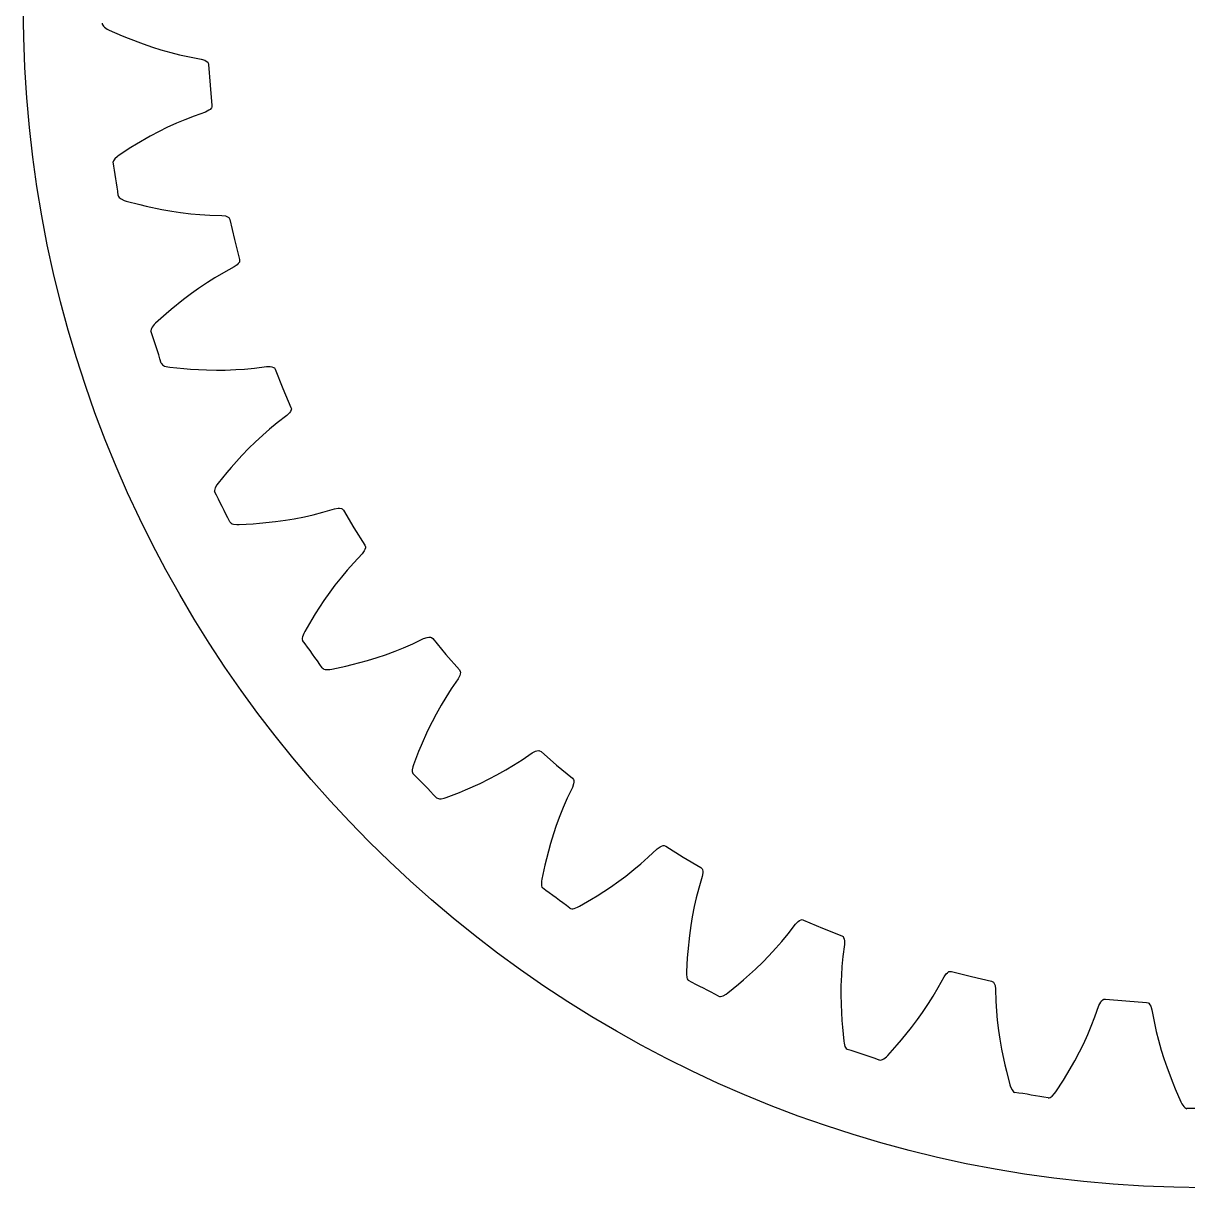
# Model space of a CAD drawing. Extents: x -33.8 to 33.8, y -33.8 to 33.8.
# Drawn here: x -33.75 to -0.47, y -33.75 to -0.47 of the extents above; entities that cross this region are included whole.
import ezdxf

# ---------------------------------------------------------------- set-up
doc = ezdxf.new("R2010")
doc.units = 0

msp = doc.modelspace()

# ---------------------------------------------------------------- linework, layer by layer
msp.add_circle((0, 0), 33.75)
msp.add_circle((0, 0), 33.75)
at = {"layer": 'layer0'}
for p, q in [((-31.496, -0.471), (-31.491, -0.499)), ((-31.491, -0.499), (-31.478, -0.527)), ((-31.478, -0.527), (-31.457, -0.555)), ((-31.457, -0.555), (-31.428, -0.582)), ((-31.428, -0.582), (-31.348, -0.636)), ((-31.348, -0.636), (-31.295, -0.663)), ((-31.295, -0.663), (-30.926, -0.825)), ((-30.926, -0.825), (-30.753, -0.895)), ((-30.753, -0.895), (-30.328, -1.058)), ((-30.328, -1.058), (-30.054, -1.151)), ((-30.054, -1.151), (-29.818, -1.227)), ((-29.818, -1.227), (-29.53, -1.309)), ((-29.53, -1.309), (-29.283, -1.371)), ((-29.283, -1.371), (-29.001, -1.432)), ((-29.001, -1.432), (-28.662, -1.495)), ((-28.662, -1.495), (-28.56, -1.529)), ((-28.56, -1.529), (-28.522, -1.55)), ((-28.522, -1.55), (-28.478, -1.583)), ((-28.478, -1.583), (-28.464, -1.603)), ((-28.464, -1.603), (-28.452, -1.648)), ((-28.452, -1.648), (-28.412, -2.236)), ((-28.412, -2.236), (-28.412, -2.236)), ((-28.412, -2.236), (-28.359, -2.823)), ((-28.448, -2.957), (-28.543, -3.007)), ((-28.413, -2.931), (-28.448, -2.957)), ((-28.375, -2.891), (-28.413, -2.931)), ((-28.364, -2.87), (-28.375, -2.891)), ((-28.359, -2.823), (-28.364, -2.87)), ((-29.371, -3.326), (-29.643, -3.453)), ((-29.137, -3.227), (-29.371, -3.326)), ((-28.868, -3.122), (-29.137, -3.227)), ((-28.543, -3.007), (-28.868, -3.122)), ((-29.864, -3.564), (-30.12, -3.699)), ((-29.643, -3.453), (-29.864, -3.564)), ((-30.515, -3.927), (-30.674, -4.023)), ((-30.12, -3.699), (-30.515, -3.927)), ((-31.062, -4.276), (-31.132, -4.341)), ((-31.014, -4.241), (-31.062, -4.276)), ((-30.674, -4.023), (-31.014, -4.241)), ((-31.172, -4.404), (-31.181, -4.433)), ((-31.156, -4.373), (-31.172, -4.404)), ((-31.132, -4.341), (-31.156, -4.373)), ((-31.035, -5.392), (-31.025, -5.419)), ((-31.025, -5.419), (-31.008, -5.445)), ((-31.008, -5.445), (-30.983, -5.469)), ((-30.983, -5.469), (-30.95, -5.491)), ((-30.95, -5.491), (-30.863, -5.532)), ((-30.863, -5.532), (-30.806, -5.551)), ((-30.806, -5.551), (-30.416, -5.652)), ((-30.416, -5.652), (-30.235, -5.695)), ((-30.235, -5.695), (-29.789, -5.79)), ((-29.789, -5.79), (-29.504, -5.839)), ((-29.504, -5.839), (-29.259, -5.876)), ((-29.259, -5.876), (-28.962, -5.913)), ((-28.962, -5.913), (-28.708, -5.935)), ((-28.708, -5.935), (-28.42, -5.951)), ((-28.42, -5.951), (-28.075, -5.961)), ((-28.075, -5.961), (-27.97, -5.978)), ((-27.97, -5.978), (-27.928, -5.992)), ((-27.928, -5.992), (-27.88, -6.019)), ((-27.88, -6.019), (-27.862, -6.036)), ((-27.862, -6.036), (-27.844, -6.079)), ((-27.844, -6.079), (-27.712, -6.653)), ((-27.712, -6.653), (-27.712, -6.653)), ((-27.712, -6.653), (-27.569, -7.224)), ((-27.573, -7.294), (-27.605, -7.34)), ((-27.566, -7.271), (-27.573, -7.294)), ((-27.569, -7.224), (-27.566, -7.271)), ((-28.024, -7.6), (-28.273, -7.745)), ((-27.721, -7.435), (-28.024, -7.6)), ((-27.635, -7.371), (-27.721, -7.435)), ((-27.605, -7.34), (-27.635, -7.371)), ((-28.489, -7.88), (-28.738, -8.048)), ((-28.273, -7.745), (-28.489, -7.88)), ((-28.939, -8.192), (-29.171, -8.365)), ((-28.738, -8.048), (-28.939, -8.192)), ((-29.525, -8.652), (-29.667, -8.772)), ((-29.171, -8.365), (-29.525, -8.652)), ((-29.667, -8.772), (-29.969, -9.04)), ((-30.1, -9.226), (-30.104, -9.257)), ((-30.088, -9.193), (-30.1, -9.226)), ((-30.07, -9.158), (-30.088, -9.193)), ((-30.011, -9.082), (-30.07, -9.158)), ((-29.969, -9.04), (-30.011, -9.082)), ((-29.809, -10.181), (-29.795, -10.206)), ((-29.795, -10.206), (-29.774, -10.228)), ((-29.774, -10.228), (-29.746, -10.248)), ((-29.746, -10.248), (-29.71, -10.266)), ((-29.71, -10.266), (-29.618, -10.292)), ((-29.618, -10.292), (-29.559, -10.302)), ((-29.559, -10.302), (-29.157, -10.341)), ((-27.139, -10.324), (-26.797, -10.279)), ((-26.797, -10.279), (-26.69, -10.28)), ((-26.69, -10.28), (-26.647, -10.287)), ((-26.647, -10.287), (-26.595, -10.306)), ((-26.595, -10.306), (-26.575, -10.32)), ((-29.157, -10.341), (-28.972, -10.355)), ((-28.972, -10.355), (-28.517, -10.378)), ((-28.517, -10.378), (-28.228, -10.382)), ((-28.228, -10.382), (-27.98, -10.381)), ((-27.98, -10.381), (-27.68, -10.37)), ((-27.68, -10.37), (-27.426, -10.353)), ((-27.426, -10.353), (-27.139, -10.324)), ((-26.575, -10.32), (-26.55, -10.36)), ((-26.55, -10.36), (-26.33, -10.906)), ((-26.33, -10.906), (-26.33, -10.906)), ((-26.33, -10.906), (-26.099, -11.448)), ((-26.142, -11.603), (-26.217, -11.68)), ((-26.117, -11.568), (-26.142, -11.603)), ((-26.093, -11.518), (-26.117, -11.568)), ((-26.099, -11.448), (-26.089, -11.494)), ((-26.089, -11.494), (-26.093, -11.518)), ((-26.49, -11.89), (-26.713, -12.072)), ((-26.217, -11.68), (-26.49, -11.89)), ((-26.906, -12.24), (-27.125, -12.444)), ((-26.713, -12.072), (-26.906, -12.24)), ((-27.301, -12.618), (-27.503, -12.826)), ((-27.125, -12.444), (-27.301, -12.618)), ((-27.503, -12.826), (-27.808, -13.164)), ((-27.93, -13.305), (-28.185, -13.617)), ((-27.808, -13.164), (-27.93, -13.305)), ((-28.185, -13.617), (-28.22, -13.665)), ((-28.28, -13.787), (-28.286, -13.821)), ((-28.286, -13.821), (-28.285, -13.852)), ((-28.267, -13.749), (-28.28, -13.787)), ((-28.22, -13.665), (-28.267, -13.749)), ((-26.256, -14.67), (-26.011, -14.63)), ((-26.011, -14.63), (-25.717, -14.573)), ((-25.717, -14.573), (-25.468, -14.516)), ((-25.468, -14.516), (-25.19, -14.442)), ((-25.19, -14.442), (-24.859, -14.345)), ((-24.859, -14.345), (-24.753, -14.329)), ((-24.753, -14.329), (-24.71, -14.329)), ((-24.71, -14.329), (-24.655, -14.339)), ((-24.655, -14.339), (-24.634, -14.35)), ((-24.634, -14.35), (-24.602, -14.386)), ((-24.602, -14.386), (-24.3, -14.891)), ((-27.85, -14.718), (-27.832, -14.741)), ((-27.832, -14.741), (-27.807, -14.76)), ((-27.807, -14.76), (-27.776, -14.775)), ((-27.776, -14.775), (-27.738, -14.787)), ((-27.738, -14.787), (-27.643, -14.799)), ((-27.643, -14.799), (-27.583, -14.799)), ((-27.583, -14.799), (-27.181, -14.775)), ((-27.181, -14.775), (-26.995, -14.759)), ((-26.995, -14.759), (-26.542, -14.712)), ((-26.542, -14.712), (-26.256, -14.67)), ((-24.3, -14.891), (-24.3, -14.891)), ((-24.3, -14.891), (-23.987, -15.39)), ((-24.067, -15.637), (-24.304, -15.888)), ((-24.005, -15.55), (-24.067, -15.637)), ((-23.985, -15.511), (-24.005, -15.55)), ((-23.987, -15.39), (-23.97, -15.434)), ((-23.97, -15.458), (-23.985, -15.511)), ((-23.97, -15.434), (-23.97, -15.458)), ((-24.304, -15.888), (-24.496, -16.103)), ((-24.66, -16.298), (-24.844, -16.534)), ((-24.496, -16.103), (-24.66, -16.298)), ((-24.844, -16.534), (-24.991, -16.734)), ((-25.158, -16.97), (-25.406, -17.352)), ((-24.991, -16.734), (-25.158, -16.97)), ((-25.504, -17.511), (-25.708, -17.858)), ((-25.406, -17.352), (-25.504, -17.511)), ((-25.735, -17.912), (-25.768, -18.002)), ((-25.708, -17.858), (-25.735, -17.912)), ((-25.775, -18.041), (-25.776, -18.076)), ((-25.776, -18.076), (-25.77, -18.106)), ((-25.768, -18.002), (-25.775, -18.041)), ((-22.884, -18.321), (-22.62, -18.205)), ((-22.62, -18.205), (-22.309, -18.057)), ((-22.309, -18.057), (-22.207, -18.025)), ((-22.207, -18.025), (-22.164, -18.018)), ((-22.164, -18.018), (-22.109, -18.02)), ((-22.109, -18.02), (-22.085, -18.027)), ((-22.085, -18.027), (-22.049, -18.057)), ((-22.049, -18.057), (-21.671, -18.509)), ((-23.914, -18.683), (-23.638, -18.597)), ((-23.638, -18.597), (-23.402, -18.519)), ((-23.402, -18.519), (-23.121, -18.417)), ((-23.121, -18.417), (-22.884, -18.321)), ((-21.671, -18.509), (-21.671, -18.509)), ((-21.671, -18.509), (-21.284, -18.953)), ((-25.204, -18.894), (-25.183, -18.913)), ((-25.183, -18.913), (-25.156, -18.928)), ((-25.156, -18.928), (-25.123, -18.939)), ((-25.123, -18.939), (-25.084, -18.944)), ((-25.084, -18.944), (-24.988, -18.941)), ((-24.988, -18.941), (-24.929, -18.931)), ((-24.929, -18.931), (-24.535, -18.845)), ((-24.535, -18.845), (-24.354, -18.801)), ((-24.354, -18.801), (-23.914, -18.683)), ((-21.284, -18.953), (-21.26, -18.993)), ((-21.324, -19.21), (-21.519, -19.494)), ((-21.277, -19.114), (-21.324, -19.21)), ((-21.264, -19.072), (-21.277, -19.114)), ((-21.257, -19.017), (-21.264, -19.072)), ((-21.26, -18.993), (-21.257, -19.017)), ((-21.519, -19.494), (-21.675, -19.736)), ((-21.807, -19.955), (-21.952, -20.217)), ((-21.675, -19.736), (-21.807, -19.955)), ((-21.952, -20.217), (-22.066, -20.437)), ((-22.066, -20.437), (-22.194, -20.697)), ((-22.194, -20.697), (-22.379, -21.113)), ((-22.451, -21.285), (-22.598, -21.66)), ((-22.379, -21.113), (-22.451, -21.285)), ((-19.21, -21.324), (-19.114, -21.277)), ((-19.114, -21.277), (-19.072, -21.264)), ((-19.072, -21.264), (-19.017, -21.257)), ((-19.017, -21.257), (-18.993, -21.26)), ((-18.993, -21.26), (-18.953, -21.284)), ((-18.953, -21.284), (-18.509, -21.671)), ((-19.736, -21.675), (-19.494, -21.519)), ((-19.494, -21.519), (-19.21, -21.324)), ((-22.616, -21.717), (-22.635, -21.811)), ((-22.635, -21.811), (-22.635, -21.851)), ((-22.635, -21.851), (-22.631, -21.885)), ((-22.631, -21.885), (-22.62, -21.915)), ((-22.598, -21.66), (-22.616, -21.717)), ((-20.437, -22.066), (-20.217, -21.952)), ((-20.217, -21.952), (-19.955, -21.807)), ((-19.955, -21.807), (-19.736, -21.675)), ((-18.509, -21.671), (-18.509, -21.671)), ((-18.509, -21.671), (-18.057, -22.049)), ((-21.113, -22.379), (-20.697, -22.194)), ((-20.697, -22.194), (-20.437, -22.066)), ((-18.057, -22.049), (-18.027, -22.085)), ((-18.025, -22.207), (-18.057, -22.309)), ((-18.027, -22.085), (-18.02, -22.109)), ((-18.018, -22.164), (-18.025, -22.207)), ((-18.02, -22.109), (-18.018, -22.164)), ((-21.938, -22.604), (-21.915, -22.62)), ((-21.915, -22.62), (-21.885, -22.631)), ((-21.811, -22.635), (-21.717, -22.616)), ((-21.717, -22.616), (-21.66, -22.598)), ((-21.66, -22.598), (-21.285, -22.451)), ((-21.285, -22.451), (-21.113, -22.379)), ((-18.205, -22.62), (-18.321, -22.884)), ((-18.057, -22.309), (-18.205, -22.62)), ((-21.885, -22.631), (-21.851, -22.635)), ((-21.851, -22.635), (-21.811, -22.635)), ((-18.321, -22.884), (-18.417, -23.121)), ((-18.417, -23.121), (-18.519, -23.402)), ((-18.519, -23.402), (-18.597, -23.638)), ((-18.683, -23.914), (-18.801, -24.354)), ((-18.597, -23.638), (-18.683, -23.914)), ((-15.888, -24.304), (-15.637, -24.067)), ((-15.637, -24.067), (-15.55, -24.005)), ((-15.55, -24.005), (-15.511, -23.985)), ((-15.511, -23.985), (-15.458, -23.97)), ((-15.458, -23.97), (-15.434, -23.97)), ((-15.434, -23.97), (-15.39, -23.987)), ((-15.39, -23.987), (-14.891, -24.3)), ((-18.845, -24.535), (-18.931, -24.929)), ((-18.801, -24.354), (-18.845, -24.535)), ((-16.298, -24.66), (-16.103, -24.496)), ((-16.103, -24.496), (-15.888, -24.304)), ((-14.891, -24.3), (-14.891, -24.3)), ((-14.891, -24.3), (-14.386, -24.602)), ((-14.386, -24.602), (-14.35, -24.634)), ((-18.931, -24.929), (-18.941, -24.988)), ((-16.734, -24.991), (-16.534, -24.844)), ((-16.534, -24.844), (-16.298, -24.66)), ((-14.345, -24.859), (-14.442, -25.19)), ((-14.35, -24.634), (-14.339, -24.655)), ((-14.329, -24.753), (-14.345, -24.859)), ((-14.339, -24.655), (-14.329, -24.71)), ((-14.329, -24.71), (-14.329, -24.753)), ((-18.941, -24.988), (-18.944, -25.084)), ((-18.944, -25.084), (-18.939, -25.123)), ((-18.939, -25.123), (-18.928, -25.156)), ((-18.928, -25.156), (-18.913, -25.183)), ((-17.352, -25.406), (-16.97, -25.158)), ((-16.97, -25.158), (-16.734, -24.991)), ((-14.442, -25.19), (-14.516, -25.468)), ((-17.858, -25.708), (-17.511, -25.504)), ((-17.511, -25.504), (-17.352, -25.406)), ((-14.516, -25.468), (-14.573, -25.717)), ((-18.132, -25.758), (-18.106, -25.77)), ((-18.106, -25.77), (-18.076, -25.776)), ((-18.076, -25.776), (-18.041, -25.775)), ((-18.041, -25.775), (-18.002, -25.768)), ((-18.002, -25.768), (-17.912, -25.735)), ((-17.912, -25.735), (-17.858, -25.708)), ((-14.573, -25.717), (-14.63, -26.011)), ((-14.67, -26.256), (-14.712, -26.542)), ((-14.63, -26.011), (-14.67, -26.256)), ((-11.89, -26.49), (-11.68, -26.217)), ((-11.68, -26.217), (-11.603, -26.142)), ((-11.603, -26.142), (-11.568, -26.117)), ((-11.568, -26.117), (-11.518, -26.093)), ((-11.518, -26.093), (-11.494, -26.089)), ((-11.494, -26.089), (-11.448, -26.099)), ((-11.448, -26.099), (-10.906, -26.33)), ((-14.712, -26.542), (-14.759, -26.995)), ((-12.072, -26.713), (-11.89, -26.49)), ((-10.906, -26.33), (-10.906, -26.33)), ((-10.906, -26.33), (-10.36, -26.55)), ((-10.36, -26.55), (-10.32, -26.575)), ((-10.32, -26.575), (-10.306, -26.595)), ((-10.306, -26.595), (-10.287, -26.647)), ((-12.444, -27.125), (-12.24, -26.906)), ((-12.24, -26.906), (-12.072, -26.713)), ((-10.279, -26.797), (-10.324, -27.139)), ((-10.287, -26.647), (-10.28, -26.69)), ((-10.28, -26.69), (-10.279, -26.797)), ((-14.775, -27.181), (-14.799, -27.583)), ((-14.759, -26.995), (-14.775, -27.181)), ((-12.618, -27.301), (-12.444, -27.125)), ((-10.324, -27.139), (-10.353, -27.426)), ((-14.799, -27.583), (-14.799, -27.643)), ((-13.164, -27.808), (-12.826, -27.503)), ((-12.826, -27.503), (-12.618, -27.301)), ((-10.353, -27.426), (-10.37, -27.68)), ((-7.371, -27.635), (-7.34, -27.605)), ((-7.34, -27.605), (-7.294, -27.573)), ((-7.294, -27.573), (-7.271, -27.566)), ((-7.271, -27.566), (-7.224, -27.569)), ((-7.224, -27.569), (-6.653, -27.712)), ((-14.799, -27.643), (-14.787, -27.738)), ((-14.787, -27.738), (-14.775, -27.776)), ((-14.775, -27.776), (-14.76, -27.807)), ((-14.76, -27.807), (-14.741, -27.832)), ((-13.617, -28.185), (-13.305, -27.93)), ((-13.305, -27.93), (-13.164, -27.808)), ((-10.37, -27.68), (-10.381, -27.98)), ((-7.6, -28.024), (-7.435, -27.721)), ((-7.435, -27.721), (-7.371, -27.635)), ((-6.653, -27.712), (-6.653, -27.712)), ((-6.653, -27.712), (-6.079, -27.844)), ((-6.079, -27.844), (-6.036, -27.862)), ((-6.036, -27.862), (-6.019, -27.88)), ((-6.019, -27.88), (-5.992, -27.928)), ((-5.992, -27.928), (-5.978, -27.97)), ((-13.88, -28.277), (-13.852, -28.285)), ((-13.852, -28.285), (-13.821, -28.286)), ((-13.821, -28.286), (-13.787, -28.28)), ((-13.787, -28.28), (-13.749, -28.267)), ((-13.749, -28.267), (-13.665, -28.22)), ((-13.665, -28.22), (-13.617, -28.185)), ((-10.381, -27.98), (-10.382, -28.228)), ((-10.382, -28.228), (-10.378, -28.517)), ((-7.88, -28.489), (-7.745, -28.273)), ((-7.745, -28.273), (-7.6, -28.024)), ((-5.978, -27.97), (-5.961, -28.075)), ((-5.961, -28.075), (-5.951, -28.42)), ((-10.378, -28.517), (-10.355, -28.972)), ((-8.048, -28.738), (-7.88, -28.489)), ((-5.951, -28.42), (-5.935, -28.708)), ((-3.122, -28.868), (-3.007, -28.543)), ((-3.007, -28.543), (-2.957, -28.448)), ((-2.957, -28.448), (-2.931, -28.413)), ((-2.931, -28.413), (-2.891, -28.375)), ((-2.891, -28.375), (-2.87, -28.364)), ((-2.87, -28.364), (-2.823, -28.359)), ((-2.823, -28.359), (-2.236, -28.412)), ((-2.236, -28.412), (-2.236, -28.412)), ((-2.236, -28.412), (-1.648, -28.452)), ((-1.648, -28.452), (-1.603, -28.464)), ((-1.603, -28.464), (-1.583, -28.478)), ((-1.583, -28.478), (-1.55, -28.522)), ((-1.55, -28.522), (-1.529, -28.56)), ((-1.529, -28.56), (-1.495, -28.662)), ((-8.365, -29.171), (-8.192, -28.939)), ((-8.192, -28.939), (-8.048, -28.738)), ((-5.935, -28.708), (-5.913, -28.962)), ((-3.227, -29.137), (-3.122, -28.868)), ((-1.495, -28.662), (-1.432, -29.001)), ((-10.355, -28.972), (-10.341, -29.157)), ((-10.341, -29.157), (-10.302, -29.559)), ((-8.652, -29.525), (-8.365, -29.171)), ((-5.913, -28.962), (-5.876, -29.259)), ((-5.876, -29.259), (-5.839, -29.504)), ((-3.326, -29.371), (-3.227, -29.137)), ((-1.432, -29.001), (-1.371, -29.283)), ((-1.371, -29.283), (-1.309, -29.53)), ((-10.302, -29.559), (-10.292, -29.618)), ((-10.292, -29.618), (-10.266, -29.71)), ((-8.772, -29.667), (-8.652, -29.525)), ((-5.839, -29.504), (-5.79, -29.789)), ((-3.453, -29.643), (-3.326, -29.371)), ((-1.309, -29.53), (-1.227, -29.818)), ((-10.266, -29.71), (-10.248, -29.746)), ((-10.248, -29.746), (-10.228, -29.774)), ((-10.228, -29.774), (-10.206, -29.795)), ((-9.04, -29.969), (-8.772, -29.667)), ((-5.79, -29.789), (-5.695, -30.235)), ((-3.699, -30.12), (-3.564, -29.864)), ((-3.564, -29.864), (-3.453, -29.643)), ((-1.227, -29.818), (-1.151, -30.054)), ((-9.285, -30.1), (-9.257, -30.104)), ((-9.257, -30.104), (-9.226, -30.1)), ((-9.226, -30.1), (-9.193, -30.088)), ((-9.193, -30.088), (-9.158, -30.07)), ((-9.158, -30.07), (-9.082, -30.011)), ((-9.082, -30.011), (-9.04, -29.969)), ((-5.695, -30.235), (-5.652, -30.416)), ((-3.927, -30.515), (-3.699, -30.12)), ((-1.151, -30.054), (-1.058, -30.328)), ((-5.652, -30.416), (-5.551, -30.806)), ((-4.023, -30.674), (-3.927, -30.515)), ((-1.058, -30.328), (-0.895, -30.753)), ((-5.551, -30.806), (-5.532, -30.863)), ((-5.532, -30.863), (-5.491, -30.95)), ((-4.241, -31.014), (-4.023, -30.674)), ((-0.895, -30.753), (-0.825, -30.926)), ((-0.825, -30.926), (-0.663, -31.295)), ((-5.491, -30.95), (-5.469, -30.983)), ((-5.469, -30.983), (-5.445, -31.008)), ((-5.445, -31.008), (-5.419, -31.025)), ((-4.462, -31.182), (-4.433, -31.181)), ((-4.433, -31.181), (-4.404, -31.172)), ((-4.404, -31.172), (-4.373, -31.156)), ((-4.373, -31.156), (-4.341, -31.132)), ((-4.341, -31.132), (-4.276, -31.062)), ((-4.276, -31.062), (-4.241, -31.014)), ((-0.663, -31.295), (-0.636, -31.348)), ((-0.636, -31.348), (-0.582, -31.428)), ((-0.582, -31.428), (-0.555, -31.457)), ((-0.555, -31.457), (-0.527, -31.478)), ((-0.527, -31.478), (-0.499, -31.491))]:
    msp.add_line(p, q, dxfattribs=at)
for centre, start, end in [((-64.469, -10), 7.8466, 9.4929), ((-62.111, -19.962), 16.8466, 18.4929), ((-58.224, -29.432), 25.8466, 27.4929), ((-52.902, -38.178), 34.8466, 36.4929), ((-46.279, -45.984), 43.8466, 45.4929), ((-38.516, -52.657), 52.8466, 54.4929), ((-29.804, -58.034), 61.8466, 63.4929), ((-20.359, -61.982), 70.8466, 72.4929), ((-10.412, -64.404), 79.8466, 81.4929), ((-0.209, -65.239), 88.8466, 90.4929)]:
    msp.add_arc(centre, 33.75, start, end, dxfattribs=at)
at = {"layer": 'layer1'}
for p, q in [((-31.496, -0.471), (-31.491, -0.499)), ((-31.491, -0.499), (-31.478, -0.527)), ((-31.478, -0.527), (-31.457, -0.555)), ((-31.457, -0.555), (-31.428, -0.582)), ((-31.428, -0.582), (-31.348, -0.636)), ((-31.348, -0.636), (-31.295, -0.663)), ((-31.295, -0.663), (-30.926, -0.825)), ((-30.926, -0.825), (-30.753, -0.895)), ((-30.753, -0.895), (-30.328, -1.058)), ((-30.328, -1.058), (-30.054, -1.151)), ((-30.054, -1.151), (-29.818, -1.227)), ((-29.818, -1.227), (-29.53, -1.309)), ((-29.53, -1.309), (-29.283, -1.371)), ((-29.283, -1.371), (-29.001, -1.432)), ((-29.001, -1.432), (-28.662, -1.495)), ((-28.662, -1.495), (-28.56, -1.529)), ((-28.56, -1.529), (-28.522, -1.55)), ((-28.522, -1.55), (-28.478, -1.583)), ((-28.478, -1.583), (-28.464, -1.603)), ((-28.464, -1.603), (-28.452, -1.648)), ((-28.452, -1.648), (-28.412, -2.236)), ((-28.412, -2.236), (-28.412, -2.236)), ((-28.412, -2.236), (-28.359, -2.823)), ((-28.448, -2.957), (-28.543, -3.007)), ((-28.413, -2.931), (-28.448, -2.957)), ((-28.375, -2.891), (-28.413, -2.931)), ((-28.364, -2.87), (-28.375, -2.891)), ((-28.359, -2.823), (-28.364, -2.87)), ((-29.371, -3.326), (-29.643, -3.453)), ((-29.137, -3.227), (-29.371, -3.326)), ((-28.868, -3.122), (-29.137, -3.227)), ((-28.543, -3.007), (-28.868, -3.122)), ((-29.864, -3.564), (-30.12, -3.699)), ((-29.643, -3.453), (-29.864, -3.564)), ((-30.515, -3.927), (-30.674, -4.023)), ((-30.12, -3.699), (-30.515, -3.927)), ((-31.062, -4.276), (-31.132, -4.341)), ((-31.014, -4.241), (-31.062, -4.276)), ((-30.674, -4.023), (-31.014, -4.241)), ((-31.172, -4.404), (-31.181, -4.433)), ((-31.156, -4.373), (-31.172, -4.404)), ((-31.132, -4.341), (-31.156, -4.373)), ((-31.035, -5.392), (-31.025, -5.419)), ((-31.025, -5.419), (-31.008, -5.445)), ((-31.008, -5.445), (-30.983, -5.469)), ((-30.983, -5.469), (-30.95, -5.491)), ((-30.95, -5.491), (-30.863, -5.532)), ((-30.863, -5.532), (-30.806, -5.551)), ((-30.806, -5.551), (-30.416, -5.652)), ((-30.416, -5.652), (-30.235, -5.695)), ((-30.235, -5.695), (-29.789, -5.79)), ((-29.789, -5.79), (-29.504, -5.839)), ((-29.504, -5.839), (-29.259, -5.876)), ((-29.259, -5.876), (-28.962, -5.913)), ((-28.962, -5.913), (-28.708, -5.935)), ((-28.708, -5.935), (-28.42, -5.951)), ((-28.42, -5.951), (-28.075, -5.961)), ((-28.075, -5.961), (-27.97, -5.978)), ((-27.97, -5.978), (-27.928, -5.992)), ((-27.928, -5.992), (-27.88, -6.019)), ((-27.88, -6.019), (-27.862, -6.036)), ((-27.862, -6.036), (-27.844, -6.079)), ((-27.844, -6.079), (-27.712, -6.653)), ((-27.712, -6.653), (-27.712, -6.653)), ((-27.712, -6.653), (-27.569, -7.224)), ((-27.573, -7.294), (-27.605, -7.34)), ((-27.566, -7.271), (-27.573, -7.294)), ((-27.569, -7.224), (-27.566, -7.271)), ((-28.024, -7.6), (-28.273, -7.745)), ((-27.721, -7.435), (-28.024, -7.6)), ((-27.635, -7.371), (-27.721, -7.435)), ((-27.605, -7.34), (-27.635, -7.371)), ((-28.489, -7.88), (-28.738, -8.048)), ((-28.273, -7.745), (-28.489, -7.88)), ((-28.939, -8.192), (-29.171, -8.365)), ((-28.738, -8.048), (-28.939, -8.192)), ((-29.525, -8.652), (-29.667, -8.772)), ((-29.171, -8.365), (-29.525, -8.652)), ((-29.667, -8.772), (-29.969, -9.04)), ((-30.1, -9.226), (-30.104, -9.257)), ((-30.088, -9.193), (-30.1, -9.226)), ((-30.07, -9.158), (-30.088, -9.193)), ((-30.011, -9.082), (-30.07, -9.158)), ((-29.969, -9.04), (-30.011, -9.082)), ((-29.809, -10.181), (-29.795, -10.206)), ((-29.795, -10.206), (-29.774, -10.228)), ((-29.774, -10.228), (-29.746, -10.248)), ((-29.746, -10.248), (-29.71, -10.266)), ((-29.71, -10.266), (-29.618, -10.292)), ((-29.618, -10.292), (-29.559, -10.302)), ((-29.559, -10.302), (-29.157, -10.341)), ((-27.139, -10.324), (-26.797, -10.279)), ((-26.797, -10.279), (-26.69, -10.28)), ((-26.69, -10.28), (-26.647, -10.287)), ((-26.647, -10.287), (-26.595, -10.306)), ((-26.595, -10.306), (-26.575, -10.32)), ((-29.157, -10.341), (-28.972, -10.355)), ((-28.972, -10.355), (-28.517, -10.378)), ((-28.517, -10.378), (-28.228, -10.382)), ((-28.228, -10.382), (-27.98, -10.381)), ((-27.98, -10.381), (-27.68, -10.37)), ((-27.68, -10.37), (-27.426, -10.353)), ((-27.426, -10.353), (-27.139, -10.324)), ((-26.575, -10.32), (-26.55, -10.36)), ((-26.55, -10.36), (-26.33, -10.906)), ((-26.33, -10.906), (-26.33, -10.906)), ((-26.33, -10.906), (-26.099, -11.448)), ((-26.142, -11.603), (-26.217, -11.68)), ((-26.117, -11.568), (-26.142, -11.603)), ((-26.093, -11.518), (-26.117, -11.568)), ((-26.099, -11.448), (-26.089, -11.494)), ((-26.089, -11.494), (-26.093, -11.518)), ((-26.49, -11.89), (-26.713, -12.072)), ((-26.217, -11.68), (-26.49, -11.89)), ((-26.906, -12.24), (-27.125, -12.444)), ((-26.713, -12.072), (-26.906, -12.24)), ((-27.301, -12.618), (-27.503, -12.826)), ((-27.125, -12.444), (-27.301, -12.618)), ((-27.503, -12.826), (-27.808, -13.164)), ((-27.93, -13.305), (-28.185, -13.617)), ((-27.808, -13.164), (-27.93, -13.305)), ((-28.185, -13.617), (-28.22, -13.665)), ((-28.28, -13.787), (-28.286, -13.821)), ((-28.286, -13.821), (-28.285, -13.852)), ((-28.267, -13.749), (-28.28, -13.787)), ((-28.22, -13.665), (-28.267, -13.749)), ((-26.256, -14.67), (-26.011, -14.63)), ((-26.011, -14.63), (-25.717, -14.573)), ((-25.717, -14.573), (-25.468, -14.516)), ((-25.468, -14.516), (-25.19, -14.442)), ((-25.19, -14.442), (-24.859, -14.345)), ((-24.859, -14.345), (-24.753, -14.329)), ((-24.753, -14.329), (-24.71, -14.329)), ((-24.71, -14.329), (-24.655, -14.339)), ((-24.655, -14.339), (-24.634, -14.35)), ((-24.634, -14.35), (-24.602, -14.386)), ((-24.602, -14.386), (-24.3, -14.891)), ((-27.85, -14.718), (-27.832, -14.741)), ((-27.832, -14.741), (-27.807, -14.76)), ((-27.807, -14.76), (-27.776, -14.775)), ((-27.776, -14.775), (-27.738, -14.787)), ((-27.738, -14.787), (-27.643, -14.799)), ((-27.643, -14.799), (-27.583, -14.799)), ((-27.583, -14.799), (-27.181, -14.775)), ((-27.181, -14.775), (-26.995, -14.759)), ((-26.995, -14.759), (-26.542, -14.712)), ((-26.542, -14.712), (-26.256, -14.67)), ((-24.3, -14.891), (-24.3, -14.891)), ((-24.3, -14.891), (-23.987, -15.39)), ((-24.067, -15.637), (-24.304, -15.888)), ((-24.005, -15.55), (-24.067, -15.637)), ((-23.985, -15.511), (-24.005, -15.55)), ((-23.987, -15.39), (-23.97, -15.434)), ((-23.97, -15.458), (-23.985, -15.511)), ((-23.97, -15.434), (-23.97, -15.458)), ((-24.304, -15.888), (-24.496, -16.103)), ((-24.66, -16.298), (-24.844, -16.534)), ((-24.496, -16.103), (-24.66, -16.298)), ((-24.844, -16.534), (-24.991, -16.734)), ((-25.158, -16.97), (-25.406, -17.352)), ((-24.991, -16.734), (-25.158, -16.97)), ((-25.504, -17.511), (-25.708, -17.858)), ((-25.406, -17.352), (-25.504, -17.511)), ((-25.735, -17.912), (-25.768, -18.002)), ((-25.708, -17.858), (-25.735, -17.912)), ((-25.775, -18.041), (-25.776, -18.076)), ((-25.776, -18.076), (-25.77, -18.106)), ((-25.768, -18.002), (-25.775, -18.041)), ((-22.884, -18.321), (-22.62, -18.205)), ((-22.62, -18.205), (-22.309, -18.057)), ((-22.309, -18.057), (-22.207, -18.025)), ((-22.207, -18.025), (-22.164, -18.018)), ((-22.164, -18.018), (-22.109, -18.02)), ((-22.109, -18.02), (-22.085, -18.027)), ((-22.085, -18.027), (-22.049, -18.057)), ((-22.049, -18.057), (-21.671, -18.509)), ((-23.914, -18.683), (-23.638, -18.597)), ((-23.638, -18.597), (-23.402, -18.519)), ((-23.402, -18.519), (-23.121, -18.417)), ((-23.121, -18.417), (-22.884, -18.321)), ((-21.671, -18.509), (-21.671, -18.509)), ((-21.671, -18.509), (-21.284, -18.953)), ((-25.204, -18.894), (-25.183, -18.913)), ((-25.183, -18.913), (-25.156, -18.928)), ((-25.156, -18.928), (-25.123, -18.939)), ((-25.123, -18.939), (-25.084, -18.944)), ((-25.084, -18.944), (-24.988, -18.941)), ((-24.988, -18.941), (-24.929, -18.931)), ((-24.929, -18.931), (-24.535, -18.845)), ((-24.535, -18.845), (-24.354, -18.801)), ((-24.354, -18.801), (-23.914, -18.683)), ((-21.284, -18.953), (-21.26, -18.993)), ((-21.324, -19.21), (-21.519, -19.494)), ((-21.277, -19.114), (-21.324, -19.21)), ((-21.264, -19.072), (-21.277, -19.114)), ((-21.257, -19.017), (-21.264, -19.072)), ((-21.26, -18.993), (-21.257, -19.017)), ((-21.519, -19.494), (-21.675, -19.736)), ((-21.807, -19.955), (-21.952, -20.217)), ((-21.675, -19.736), (-21.807, -19.955)), ((-21.952, -20.217), (-22.066, -20.437)), ((-22.066, -20.437), (-22.194, -20.697)), ((-22.194, -20.697), (-22.379, -21.113)), ((-22.451, -21.285), (-22.598, -21.66)), ((-22.379, -21.113), (-22.451, -21.285)), ((-19.21, -21.324), (-19.114, -21.277)), ((-19.114, -21.277), (-19.072, -21.264)), ((-19.072, -21.264), (-19.017, -21.257)), ((-19.017, -21.257), (-18.993, -21.26)), ((-18.993, -21.26), (-18.953, -21.284)), ((-18.953, -21.284), (-18.509, -21.671)), ((-19.736, -21.675), (-19.494, -21.519)), ((-19.494, -21.519), (-19.21, -21.324)), ((-22.616, -21.717), (-22.635, -21.811)), ((-22.635, -21.811), (-22.635, -21.851)), ((-22.635, -21.851), (-22.631, -21.885)), ((-22.631, -21.885), (-22.62, -21.915)), ((-22.598, -21.66), (-22.616, -21.717)), ((-20.437, -22.066), (-20.217, -21.952)), ((-20.217, -21.952), (-19.955, -21.807)), ((-19.955, -21.807), (-19.736, -21.675)), ((-18.509, -21.671), (-18.509, -21.671)), ((-18.509, -21.671), (-18.057, -22.049)), ((-21.113, -22.379), (-20.697, -22.194)), ((-20.697, -22.194), (-20.437, -22.066)), ((-18.057, -22.049), (-18.027, -22.085)), ((-18.025, -22.207), (-18.057, -22.309)), ((-18.027, -22.085), (-18.02, -22.109)), ((-18.018, -22.164), (-18.025, -22.207)), ((-18.02, -22.109), (-18.018, -22.164)), ((-21.938, -22.604), (-21.915, -22.62)), ((-21.915, -22.62), (-21.885, -22.631)), ((-21.811, -22.635), (-21.717, -22.616)), ((-21.717, -22.616), (-21.66, -22.598)), ((-21.66, -22.598), (-21.285, -22.451)), ((-21.285, -22.451), (-21.113, -22.379)), ((-18.205, -22.62), (-18.321, -22.884)), ((-18.057, -22.309), (-18.205, -22.62)), ((-21.885, -22.631), (-21.851, -22.635)), ((-21.851, -22.635), (-21.811, -22.635)), ((-18.321, -22.884), (-18.417, -23.121)), ((-18.417, -23.121), (-18.519, -23.402)), ((-18.519, -23.402), (-18.597, -23.638)), ((-18.683, -23.914), (-18.801, -24.354)), ((-18.597, -23.638), (-18.683, -23.914)), ((-15.888, -24.304), (-15.637, -24.067)), ((-15.637, -24.067), (-15.55, -24.005)), ((-15.55, -24.005), (-15.511, -23.985)), ((-15.511, -23.985), (-15.458, -23.97)), ((-15.458, -23.97), (-15.434, -23.97)), ((-15.434, -23.97), (-15.39, -23.987)), ((-15.39, -23.987), (-14.891, -24.3)), ((-18.845, -24.535), (-18.931, -24.929)), ((-18.801, -24.354), (-18.845, -24.535)), ((-16.298, -24.66), (-16.103, -24.496)), ((-16.103, -24.496), (-15.888, -24.304)), ((-14.891, -24.3), (-14.891, -24.3)), ((-14.891, -24.3), (-14.386, -24.602)), ((-14.386, -24.602), (-14.35, -24.634)), ((-18.931, -24.929), (-18.941, -24.988)), ((-16.734, -24.991), (-16.534, -24.844)), ((-16.534, -24.844), (-16.298, -24.66)), ((-14.345, -24.859), (-14.442, -25.19)), ((-14.35, -24.634), (-14.339, -24.655)), ((-14.329, -24.753), (-14.345, -24.859)), ((-14.339, -24.655), (-14.329, -24.71)), ((-14.329, -24.71), (-14.329, -24.753)), ((-18.941, -24.988), (-18.944, -25.084)), ((-18.944, -25.084), (-18.939, -25.123)), ((-18.939, -25.123), (-18.928, -25.156)), ((-18.928, -25.156), (-18.913, -25.183)), ((-17.352, -25.406), (-16.97, -25.158)), ((-16.97, -25.158), (-16.734, -24.991)), ((-14.442, -25.19), (-14.516, -25.468)), ((-17.858, -25.708), (-17.511, -25.504)), ((-17.511, -25.504), (-17.352, -25.406)), ((-14.516, -25.468), (-14.573, -25.717)), ((-18.132, -25.758), (-18.106, -25.77)), ((-18.106, -25.77), (-18.076, -25.776)), ((-18.076, -25.776), (-18.041, -25.775)), ((-18.041, -25.775), (-18.002, -25.768)), ((-18.002, -25.768), (-17.912, -25.735)), ((-17.912, -25.735), (-17.858, -25.708)), ((-14.573, -25.717), (-14.63, -26.011)), ((-14.67, -26.256), (-14.712, -26.542)), ((-14.63, -26.011), (-14.67, -26.256)), ((-11.89, -26.49), (-11.68, -26.217)), ((-11.68, -26.217), (-11.603, -26.142)), ((-11.603, -26.142), (-11.568, -26.117)), ((-11.568, -26.117), (-11.518, -26.093)), ((-11.518, -26.093), (-11.494, -26.089)), ((-11.494, -26.089), (-11.448, -26.099)), ((-11.448, -26.099), (-10.906, -26.33)), ((-14.712, -26.542), (-14.759, -26.995)), ((-12.072, -26.713), (-11.89, -26.49)), ((-10.906, -26.33), (-10.906, -26.33)), ((-10.906, -26.33), (-10.36, -26.55)), ((-10.36, -26.55), (-10.32, -26.575)), ((-10.32, -26.575), (-10.306, -26.595)), ((-10.306, -26.595), (-10.287, -26.647)), ((-12.444, -27.125), (-12.24, -26.906)), ((-12.24, -26.906), (-12.072, -26.713)), ((-10.279, -26.797), (-10.324, -27.139)), ((-10.287, -26.647), (-10.28, -26.69)), ((-10.28, -26.69), (-10.279, -26.797)), ((-14.775, -27.181), (-14.799, -27.583)), ((-14.759, -26.995), (-14.775, -27.181)), ((-12.618, -27.301), (-12.444, -27.125)), ((-10.324, -27.139), (-10.353, -27.426)), ((-14.799, -27.583), (-14.799, -27.643)), ((-13.164, -27.808), (-12.826, -27.503)), ((-12.826, -27.503), (-12.618, -27.301)), ((-10.353, -27.426), (-10.37, -27.68)), ((-7.371, -27.635), (-7.34, -27.605)), ((-7.34, -27.605), (-7.294, -27.573)), ((-7.294, -27.573), (-7.271, -27.566)), ((-7.271, -27.566), (-7.224, -27.569)), ((-7.224, -27.569), (-6.653, -27.712)), ((-14.799, -27.643), (-14.787, -27.738)), ((-14.787, -27.738), (-14.775, -27.776)), ((-14.775, -27.776), (-14.76, -27.807)), ((-14.76, -27.807), (-14.741, -27.832)), ((-13.617, -28.185), (-13.305, -27.93)), ((-13.305, -27.93), (-13.164, -27.808)), ((-10.37, -27.68), (-10.381, -27.98)), ((-7.6, -28.024), (-7.435, -27.721)), ((-7.435, -27.721), (-7.371, -27.635)), ((-6.653, -27.712), (-6.653, -27.712)), ((-6.653, -27.712), (-6.079, -27.844)), ((-6.079, -27.844), (-6.036, -27.862)), ((-6.036, -27.862), (-6.019, -27.88)), ((-6.019, -27.88), (-5.992, -27.928)), ((-5.992, -27.928), (-5.978, -27.97)), ((-13.88, -28.277), (-13.852, -28.285)), ((-13.852, -28.285), (-13.821, -28.286)), ((-13.821, -28.286), (-13.787, -28.28)), ((-13.787, -28.28), (-13.749, -28.267)), ((-13.749, -28.267), (-13.665, -28.22)), ((-13.665, -28.22), (-13.617, -28.185)), ((-10.381, -27.98), (-10.382, -28.228)), ((-10.382, -28.228), (-10.378, -28.517)), ((-7.88, -28.489), (-7.745, -28.273)), ((-7.745, -28.273), (-7.6, -28.024)), ((-5.978, -27.97), (-5.961, -28.075)), ((-5.961, -28.075), (-5.951, -28.42)), ((-10.378, -28.517), (-10.355, -28.972)), ((-8.048, -28.738), (-7.88, -28.489)), ((-5.951, -28.42), (-5.935, -28.708)), ((-3.122, -28.868), (-3.007, -28.543)), ((-3.007, -28.543), (-2.957, -28.448)), ((-2.957, -28.448), (-2.931, -28.413)), ((-2.931, -28.413), (-2.891, -28.375)), ((-2.891, -28.375), (-2.87, -28.364)), ((-2.87, -28.364), (-2.823, -28.359)), ((-2.823, -28.359), (-2.236, -28.412)), ((-2.236, -28.412), (-2.236, -28.412)), ((-2.236, -28.412), (-1.648, -28.452)), ((-1.648, -28.452), (-1.603, -28.464)), ((-1.603, -28.464), (-1.583, -28.478)), ((-1.583, -28.478), (-1.55, -28.522)), ((-1.55, -28.522), (-1.529, -28.56)), ((-1.529, -28.56), (-1.495, -28.662)), ((-8.365, -29.171), (-8.192, -28.939)), ((-8.192, -28.939), (-8.048, -28.738)), ((-5.935, -28.708), (-5.913, -28.962)), ((-3.227, -29.137), (-3.122, -28.868)), ((-1.495, -28.662), (-1.432, -29.001)), ((-10.355, -28.972), (-10.341, -29.157)), ((-10.341, -29.157), (-10.302, -29.559)), ((-8.652, -29.525), (-8.365, -29.171)), ((-5.913, -28.962), (-5.876, -29.259)), ((-5.876, -29.259), (-5.839, -29.504)), ((-3.326, -29.371), (-3.227, -29.137)), ((-1.432, -29.001), (-1.371, -29.283)), ((-1.371, -29.283), (-1.309, -29.53)), ((-10.302, -29.559), (-10.292, -29.618)), ((-10.292, -29.618), (-10.266, -29.71)), ((-8.772, -29.667), (-8.652, -29.525)), ((-5.839, -29.504), (-5.79, -29.789)), ((-3.453, -29.643), (-3.326, -29.371)), ((-1.309, -29.53), (-1.227, -29.818)), ((-10.266, -29.71), (-10.248, -29.746)), ((-10.248, -29.746), (-10.228, -29.774)), ((-10.228, -29.774), (-10.206, -29.795)), ((-9.04, -29.969), (-8.772, -29.667)), ((-5.79, -29.789), (-5.695, -30.235)), ((-3.699, -30.12), (-3.564, -29.864)), ((-3.564, -29.864), (-3.453, -29.643)), ((-1.227, -29.818), (-1.151, -30.054)), ((-9.285, -30.1), (-9.257, -30.104)), ((-9.257, -30.104), (-9.226, -30.1)), ((-9.226, -30.1), (-9.193, -30.088)), ((-9.193, -30.088), (-9.158, -30.07)), ((-9.158, -30.07), (-9.082, -30.011)), ((-9.082, -30.011), (-9.04, -29.969)), ((-5.695, -30.235), (-5.652, -30.416)), ((-3.927, -30.515), (-3.699, -30.12)), ((-1.151, -30.054), (-1.058, -30.328)), ((-5.652, -30.416), (-5.551, -30.806)), ((-4.023, -30.674), (-3.927, -30.515)), ((-1.058, -30.328), (-0.895, -30.753)), ((-5.551, -30.806), (-5.532, -30.863)), ((-5.532, -30.863), (-5.491, -30.95)), ((-4.241, -31.014), (-4.023, -30.674)), ((-0.895, -30.753), (-0.825, -30.926)), ((-0.825, -30.926), (-0.663, -31.295)), ((-5.491, -30.95), (-5.469, -30.983)), ((-5.469, -30.983), (-5.445, -31.008)), ((-5.445, -31.008), (-5.419, -31.025)), ((-4.462, -31.182), (-4.433, -31.181)), ((-4.433, -31.181), (-4.404, -31.172)), ((-4.404, -31.172), (-4.373, -31.156)), ((-4.373, -31.156), (-4.341, -31.132)), ((-4.341, -31.132), (-4.276, -31.062)), ((-4.276, -31.062), (-4.241, -31.014)), ((-0.663, -31.295), (-0.636, -31.348)), ((-0.636, -31.348), (-0.582, -31.428)), ((-0.582, -31.428), (-0.555, -31.457)), ((-0.555, -31.457), (-0.527, -31.478)), ((-0.527, -31.478), (-0.499, -31.491))]:
    msp.add_line(p, q, dxfattribs=at)
for centre, start, end in [((-64.469, -10), 7.8466, 9.4929), ((-62.111, -19.962), 16.8466, 18.4929), ((-58.224, -29.432), 25.8466, 27.4929), ((-52.902, -38.178), 34.8466, 36.4929), ((-46.279, -45.984), 43.8466, 45.4929), ((-38.516, -52.657), 52.8466, 54.4929), ((-29.804, -58.034), 61.8466, 63.4929), ((-20.359, -61.982), 70.8466, 72.4929), ((-10.412, -64.404), 79.8466, 81.4929), ((-0.209, -65.239), 88.8466, 90.4929)]:
    msp.add_arc(centre, 33.75, start, end, dxfattribs=at)

doc.saveas('drawing.dxf')
